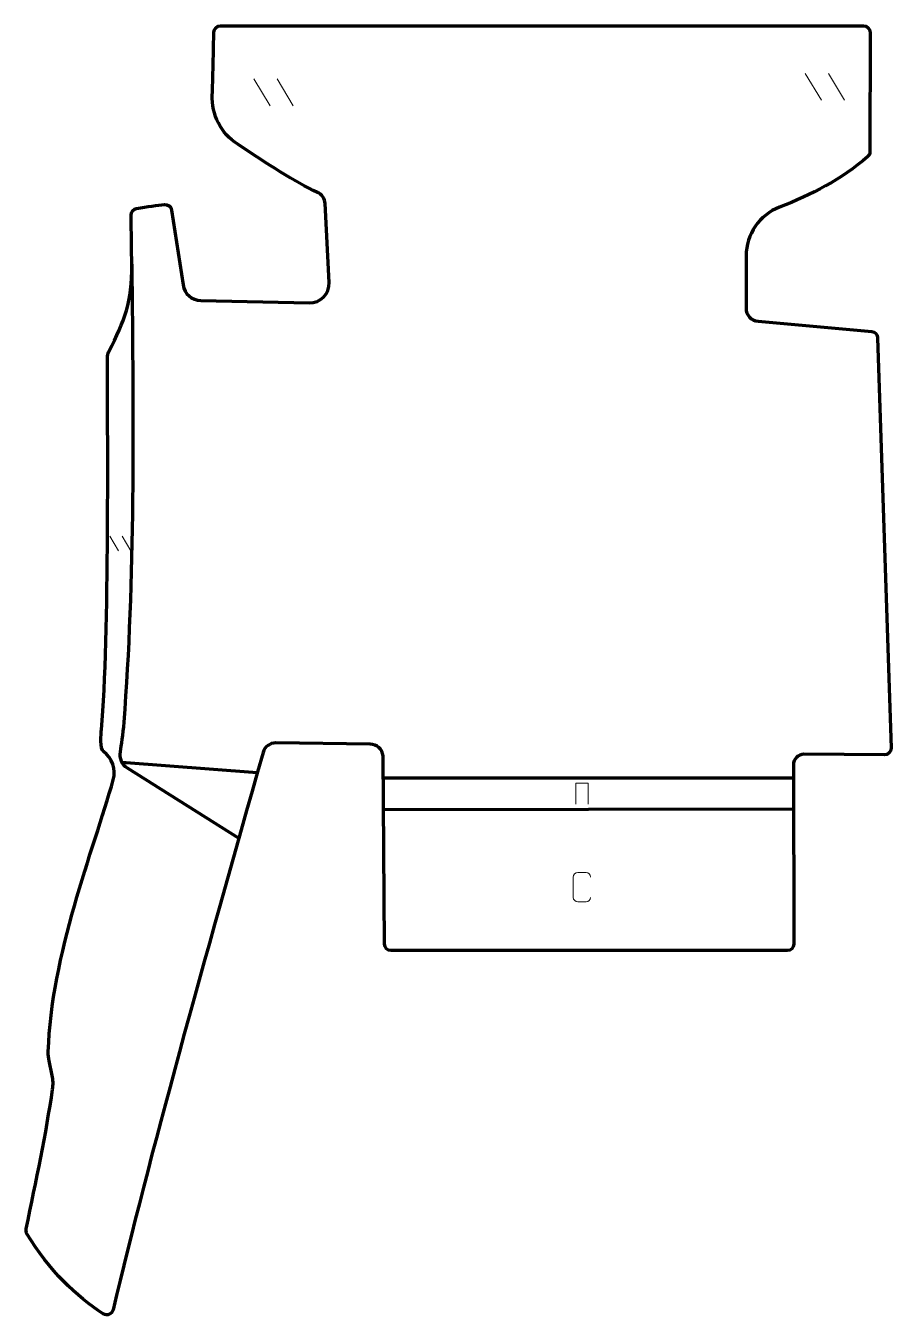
# Model space of a CAD drawing. Header units: millimetres. Extents: x -331 to 331, y -494 to 493.
import ezdxf

# ---------------------------------------------------------------- set-up
doc = ezdxf.new("R2010")
doc.units = ezdxf.units.MM
doc.header["$MEASUREMENT"] = 0
for name, color, linetype in [('layer 1', 7, 'Continuous'), ('layer 2', 7, 'Continuous'), ('layer 3', 7, 'Continuous')]:
    doc.layers.add(name, color=color, linetype=linetype)

msp = doc.modelspace()

# ---------------------------------------------------------------- linework, layer by layer
at = {"layer": 'layer 1', "color": 250, "lineweight": 9}
for points in [[(264.8758, 456.1223), (264.8758, 456.1223), (277.2401, 435.578), (277.2401, 435.578)], [(282.6057, 456.1223), (282.6057, 456.1223), (294.97, 435.578), (294.97, 435.578)], [(-156.341, 451.889), (-156.341, 451.889), (-143.9767, 431.3447), (-143.9767, 431.3447)], [(-138.6111, 451.889), (-138.6111, 451.889), (-126.2468, 431.3447), (-126.2468, 431.3447)], [(-266.5836, 102.4353), (-266.5836, 102.4353), (-259.9396, 91.3957), (-259.9396, 91.3957)], [(-257.0563, 102.4353), (-257.0563, 102.4353), (-250.4123, 91.3957), (-250.4123, 91.3957)]]:
    msp.add_open_spline(points, degree=3, dxfattribs=at)
for points, knots in [([(89.6447, -102.2571), (89.6447, -102.2571), (89.6447, -86.3359), (89.6447, -86.3359), (89.6447, -86.3359), (89.6447, -86.3359), (98.9895, -86.3359), (98.9895, -86.3359), (98.9895, -86.3359), (98.9895, -86.3359), (98.9895, -102.2571), (98.9895, -102.2571)], [0, 0, 0, 0, 0.25, 0.25, 0.25, 0.25, 0.5, 0.5, 0.5, 0.5, 1, 1, 1, 1]), ([(100.9629, -173.5216), (100.8377, -175.6026), (99.3355, -176.9278), (97.4118, -176.9375), (97.4118, -176.9375), (95.3232, -176.9372), (93.2346, -176.9372), (91.1463, -176.9375), (91.1463, -176.9375), (89.4221, -177.0319), (87.6557, -175.344), (87.6657, -173.5372), (87.6657, -173.5372), (87.6661, -168.369), (87.6661, -163.2013), (87.6657, -158.0339), (87.6657, -158.0339), (87.6695, -156.1188), (89.234, -154.5789), (91.1619, -154.591), (91.1619, -154.591), (93.2449, -154.591), (95.3284, -154.591), (97.4118, -154.591), (97.4118, -154.591), (99.1553, -154.5592), (100.939, -155.8951), (100.9629, -158.0785)], [0, 0, 0, 0, 0.125, 0.125, 0.125, 0.125, 0.25, 0.25, 0.25, 0.25, 0.375, 0.375, 0.375, 0.375, 0.5, 0.5, 0.5, 0.5, 0.625, 0.625, 0.625, 0.625, 0.75, 0.75, 0.75, 0.75, 1, 1, 1, 1])]:
    msp.add_open_spline(points, degree=3, knots=knots, dxfattribs=at)
at = {"layer": 'layer 2', "color": 230, "lineweight": 200}
msp.add_open_spline([(-249.6944, 310.3043), (-249.372, 280.8988), (-255.0697, 267.4541), (-267.1883, 243.5076), (-267.1883, 243.5076), (-267.8939, 242.1134), (-268.265, 240.571), (-268.2674, 239.0082), (-268.2674, 239.0082), (-268.3464, 190.8031), (-266.5494, 24.4497), (-272.8736, -45.2182), (-272.8736, -45.2182), (-273.1929, -48.7361), (-274.0082, -60.1362), (-271.2357, -62.1678), (-271.2357, -62.1678), (-264.4924, -67.1063), (-261.5255, -75.7155), (-263.8112, -83.7553), (-263.8112, -83.7553), (-279.0124, -137.2364), (-311.2785, -217.988), (-313.4883, -291.4239), (-313.4883, -291.4239), (-313.5602, -293.8158), (-313.344, -296.2073), (-312.8473, -298.5479), (-312.8473, -298.5479), (-312.8473, -298.5479), (-310.5038, -309.5888), (-310.5038, -309.5888), (-310.5038, -309.5888), (-309.7672, -313.0595), (-309.6504, -316.631), (-310.1676, -320.1411), (-310.1676, -320.1411), (-315.1086, -353.6818), (-322.6714, -390.1061), (-330.4061, -426.8902), (-330.4061, -426.8902), (-330.6675, -428.133), (-330.4597, -429.433), (-329.8092, -430.5238), (-329.8092, -430.5238), (-312.9326, -458.8039), (-291.8838, -478.467), (-271.4559, -491.6926), (-271.4559, -491.6926), (-268.5497, -493.5743), (-264.6603, -492.0172), (-263.8701, -488.6467), (-263.8701, -488.6467), (-236.4712, -371.7853), (-194.4254, -221.6974), (-149.3157, -62.7421), (-149.3157, -62.7421), (-148.0824, -58.3966), (-144.083, -55.4181), (-139.5611, -55.4784), (-139.5611, -55.4784), (-139.5611, -55.4784), (-67.5122, -56.4496), (-67.5122, -56.4496), (-67.5122, -56.4496), (-62.4273, -56.518), (-58.2034, -60.387), (-57.6969, -65.4405), (-57.6969, -65.4405), (-57.6969, -65.4405), (-56.4759, -209.2398), (-56.4759, -209.2398), (-56.4759, -209.2398), (-56.4526, -211.9844), (-54.2206, -214.1974), (-51.476, -214.1974), (-51.476, -214.1974), (-51.476, -214.1974), (251.1688, -214.1974), (251.1688, -214.1974), (251.1688, -214.1974), (253.934, -214.1974), (256.1741, -211.953), (256.1688, -209.1876), (256.1688, -209.1876), (256.1688, -209.1876), (255.9021, -72.4936), (255.9021, -72.4936), (255.9021, -72.4936), (255.7264, -67.9389), (259.396, -64.161), (263.9603, -64.1973), (263.9603, -64.1973), (263.9603, -64.1973), (325.477, -64.6894), (325.477, -64.6894), (325.477, -64.6894), (328.3179, -64.7124), (330.6071, -62.3692), (330.5143, -59.5332), (330.5143, -59.5332), (330.5143, -59.5332), (320.27, 254.1593), (320.27, 254.1593), (320.27, 254.1593), (320.1878, 256.6813), (318.2365, 258.7454), (315.723, 258.9695), (315.723, 258.9695), (315.723, 258.9695), (228.8321, 266.7175), (228.8321, 266.7175), (228.8321, 266.7175), (223.6741, 267.1775), (219.7212, 271.4934), (219.7212, 276.6651), (219.7212, 276.6651), (219.7212, 276.6651), (219.7212, 316.6924), (219.7212, 316.6924), (219.7212, 316.6924), (219.7212, 333.184), (229.8879, 347.9323), (245.2662, 353.9404), (245.2662, 353.9404), (269.683, 363.4799), (292.3991, 374.6217), (312.6672, 392.5509), (312.6672, 392.5509), (313.7372, 393.4974), (314.3542, 394.8556), (314.3578, 396.284), (314.3578, 396.284), (314.3578, 396.284), (314.5377, 487.4903), (314.5377, 487.4903), (314.5377, 487.4903), (314.5432, 490.2558), (312.3028, 492.5001), (309.5378, 492.5001), (309.5378, 492.5001), (309.5378, 492.5001), (-181.9815, 492.5001), (-181.9815, 492.5001), (-181.9815, 492.5001), (-184.7013, 492.5001), (-186.9221, 490.327), (-186.9804, 487.6075), (-186.9804, 487.6075), (-187.2189, 476.4096), (-187.814, 449.1561), (-188.1533, 439.7151), (-188.1533, 439.7151), (-188.6974, 424.5784), (-181.4612, 410.2166), (-168.7439, 401.9637), (-168.7439, 401.9637), (-145.759, 387.0475), (-125.2584, 373.0539), (-107.7677, 365.2004), (-107.7677, 365.2004), (-104.3485, 363.6654), (-102.0844, 360.344), (-101.8946, 356.6049), (-101.8946, 356.6049), (-101.8946, 356.6049), (-98.8406, 296.456), (-98.8406, 296.456), (-98.8406, 296.456), (-98.3993, 287.7621), (-105.445, 280.5245), (-114.1593, 280.7207), (-114.1593, 280.7207), (-114.1593, 280.7207), (-197.0208, 282.5848), (-197.0208, 282.5848), (-197.0208, 282.5848), (-203.8231, 282.7379), (-209.5299, 287.7526), (-210.5481, 294.4709), (-210.5481, 294.4709), (-210.5481, 294.4709), (-219.2257, 351.7292), (-219.2257, 351.7292), (-219.2257, 351.7292), (-219.6282, 354.3881), (-222.0627, 356.2518), (-224.7343, 355.9435), (-224.7343, 355.9435), (-229.7505, 355.3642), (-238.0079, 354.3154), (-246.0841, 352.8701), (-246.0841, 352.8701), (-248.4787, 352.4415), (-250.208, 350.3389), (-250.1752, 347.9065), (-250.1752, 347.9065), (-250.008, 335.4393), (-249.7978, 319.7051), (-249.6944, 310.3043)], degree=3, knots=[0, 0, 0, 0, 0.01960784, 0.01960784, 0.01960784, 0.01960784, 0.03921569, 0.03921569, 0.03921569, 0.03921569, 0.05882353, 0.05882353, 0.05882353, 0.05882353, 0.07843137, 0.07843137, 0.07843137, 0.07843137, 0.09803922, 0.09803922, 0.09803922, 0.09803922, 0.11764706, 0.11764706, 0.11764706, 0.11764706, 0.1372549, 0.1372549, 0.1372549, 0.1372549, 0.15686275, 0.15686275, 0.15686275, 0.15686275, 0.17647059, 0.17647059, 0.17647059, 0.17647059, 0.19607843, 0.19607843, 0.19607843, 0.19607843, 0.21568627, 0.21568627, 0.21568627, 0.21568627, 0.23529412, 0.23529412, 0.23529412, 0.23529412, 0.25490196, 0.25490196, 0.25490196, 0.25490196, 0.2745098, 0.2745098, 0.2745098, 0.2745098, 0.29411765, 0.29411765, 0.29411765, 0.29411765, 0.31372549, 0.31372549, 0.31372549, 0.31372549, 0.33333333, 0.33333333, 0.33333333, 0.33333333, 0.35294118, 0.35294118, 0.35294118, 0.35294118, 0.37254902, 0.37254902, 0.37254902, 0.37254902, 0.39215686, 0.39215686, 0.39215686, 0.39215686, 0.41176471, 0.41176471, 0.41176471, 0.41176471, 0.43137255, 0.43137255, 0.43137255, 0.43137255, 0.45098039, 0.45098039, 0.45098039, 0.45098039, 0.47058824, 0.47058824, 0.47058824, 0.47058824, 0.49019608, 0.49019608, 0.49019608, 0.49019608, 0.50980392, 0.50980392, 0.50980392, 0.50980392, 0.52941176, 0.52941176, 0.52941176, 0.52941176, 0.54901961, 0.54901961, 0.54901961, 0.54901961, 0.56862745, 0.56862745, 0.56862745, 0.56862745, 0.58823529, 0.58823529, 0.58823529, 0.58823529, 0.60784314, 0.60784314, 0.60784314, 0.60784314, 0.62745098, 0.62745098, 0.62745098, 0.62745098, 0.64705882, 0.64705882, 0.64705882, 0.64705882, 0.66666667, 0.66666667, 0.66666667, 0.66666667, 0.68627451, 0.68627451, 0.68627451, 0.68627451, 0.70588235, 0.70588235, 0.70588235, 0.70588235, 0.7254902, 0.7254902, 0.7254902, 0.7254902, 0.74509804, 0.74509804, 0.74509804, 0.74509804, 0.76470588, 0.76470588, 0.76470588, 0.76470588, 0.78431373, 0.78431373, 0.78431373, 0.78431373, 0.80392157, 0.80392157, 0.80392157, 0.80392157, 0.82352941, 0.82352941, 0.82352941, 0.82352941, 0.84313725, 0.84313725, 0.84313725, 0.84313725, 0.8627451, 0.8627451, 0.8627451, 0.8627451, 0.88235294, 0.88235294, 0.88235294, 0.88235294, 0.90196078, 0.90196078, 0.90196078, 0.90196078, 0.92156863, 0.92156863, 0.92156863, 0.92156863, 0.94117647, 0.94117647, 0.94117647, 0.94117647, 0.96078431, 0.96078431, 0.96078431, 0.96078431, 1, 1, 1, 1], dxfattribs=at)
at = {"layer": 'layer 3', "color": 142, "lineweight": 200}
msp.add_open_spline([(-249.6944, 310.3043), (-248.2664, 190.7168), (-247.4864, 66.6668), (-255.8423, -39.662), (-255.8423, -39.662), (-256.605, -49.3694), (-257.7314, -57.1481), (-258.65, -62.4306), (-258.65, -62.4306), (-259.484, -67.2277), (-257.3342, -72.0498), (-253.2116, -74.6409), (-253.2116, -74.6409), (-253.2116, -74.6409), (-167.8682, -128.272), (-167.8682, -128.272)], degree=3, knots=[0, 0, 0, 0, 0.2, 0.2, 0.2, 0.2, 0.4, 0.4, 0.4, 0.4, 0.6, 0.6, 0.6, 0.6, 1, 1, 1, 1], dxfattribs=at)
for points in [[(-153.7719, -78.4513), (-153.7719, -78.4513), (-257.2244, -70.4711), (-257.2244, -70.4711)], [(255.9216, -82.5344), (255.9216, -82.5344), (-57.5518, -82.5344), (-57.5518, -82.5344)]]:
    msp.add_open_spline(points, degree=3, dxfattribs=at)
at = {"layer": 'layer 3', "color": 142, "lineweight": 158}
msp.add_open_spline([(255.9676, -106.0785), (255.9676, -106.0785), (-57.3481, -106.5195), (-57.3481, -106.5195)], degree=3, dxfattribs=at)

doc.saveas('drawing.dxf')
